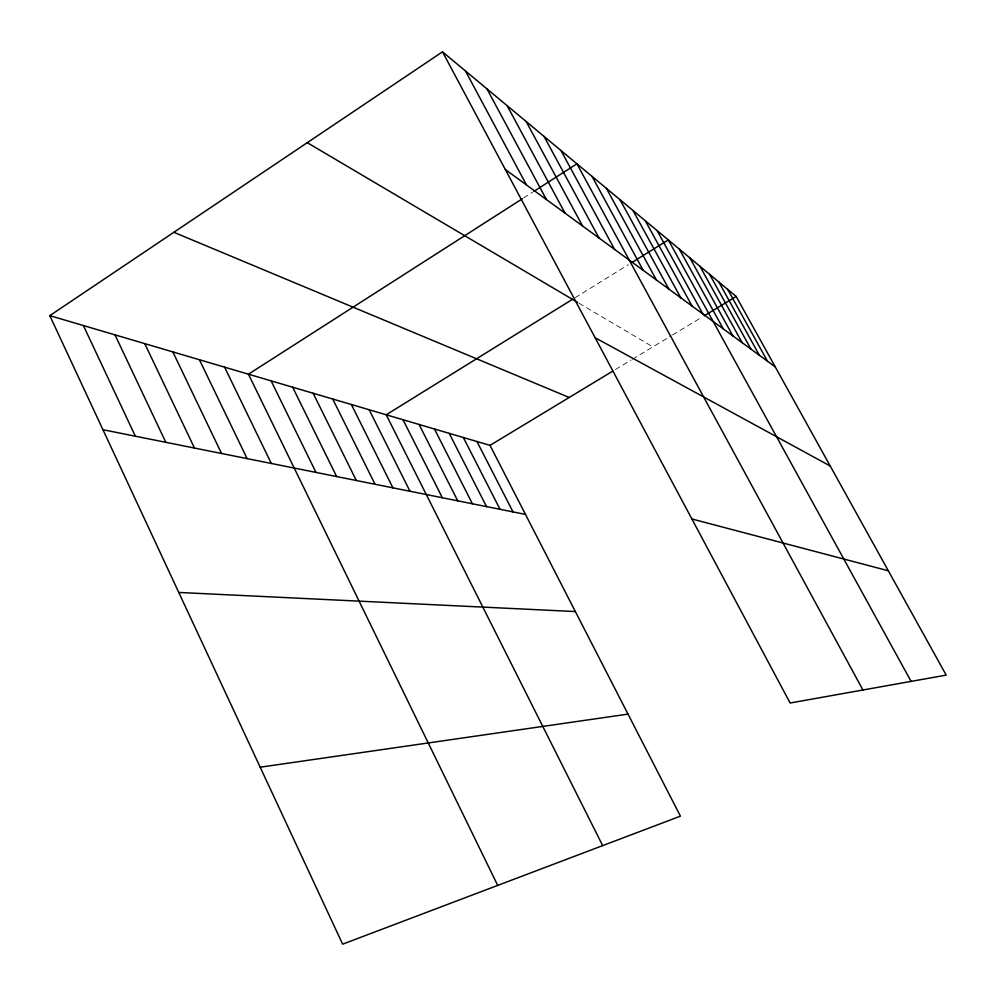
<?xml version="1.0" encoding="UTF-8"?>
<svg xmlns="http://www.w3.org/2000/svg" width="996" height="996" viewBox="0 0 996 996"><rect width="100%" height="100%" fill="white"/><g stroke="black" fill="none" stroke-linecap="round" stroke-linejoin="round"><path stroke-width="0.75" stroke-dasharray="4.98 3.74" d="M523.597 197.967L532.636 192.191M575.09 297.717L628.376 264.687M615.441 369.504L631.128 360.017M632.41 359.245L671.229 335.764M672.537 334.967L701.57 317.413M578.975 303.207L652.866 346.869"/><path stroke-width="1.49" d="M49.8 315.645L490.02 445.374L680.417 816.16L342.636 944.171L49.8 315.645L442.498 51.829L736.181 296.472L946.2 675.114L790.127 703.014L442.498 51.829M522.315 198.789L248.452 374.185L497.701 885.407M533.918 191.357L576.933 163.817L862.934 690.004M572.451 299.348L386.211 414.784L602.68 845.616M632.211 262.309L668.316 239.936L911.091 681.389M490.02 445.374L612.789 371.11M704.209 315.807L736.181 296.472M260.193 767.206L628.015 714.12M178.757 592.446L575.352 611.556M102.937 429.712L525.477 514.409M691.871 518.966L888.32 570.77M173.877 232.292L569.202 397.479M595.135 337.744L830.216 466.004M307.266 142.677L577.668 302.435M505.308 169.482L775.237 366.877M727.69 289.388L767.48 361.199M718.838 282.017L759.388 355.286M709.6 274.323L750.947 349.11M699.964 266.293L742.132 342.661M689.892 257.902L732.907 335.926M679.347 249.125L723.27 328.867M657.086 230.586L702.877 313.964M645.333 220.788L692.108 306.083M632.995 210.517L680.791 297.816M620.035 199.723L668.901 289.114M606.415 188.369L656.389 279.963M592.06 176.417L643.204 270.327M560.96 150.508L614.594 249.411M544.053 136.427L599.044 238.032M526.149 121.512L582.548 225.968M507.151 105.688L565.031 213.156M486.957 88.868L546.393 199.536M465.456 70.953L526.523 185.007M476.96 441.527L513.015 511.919M463.364 437.518L500.029 509.317M449.221 433.347L486.509 506.603M434.468 429.002L472.415 503.777M419.079 424.47L457.712 500.826M403.007 419.727L442.349 497.751M369.18 409.767L409.979 491.265M351.364 404.513L392.91 487.841M332.701 399.01L375.044 484.255M313.155 393.258L356.307 480.495M292.65 387.207L336.636 476.561M271.111 380.858L315.969 472.415M224.586 367.151L271.298 463.451M199.424 359.743L247.108 458.608M172.856 351.912L221.548 453.479M144.756 343.632L194.494 448.063M114.988 334.855L165.809 442.311M83.39 325.543L135.356 436.198"/></g></svg>
